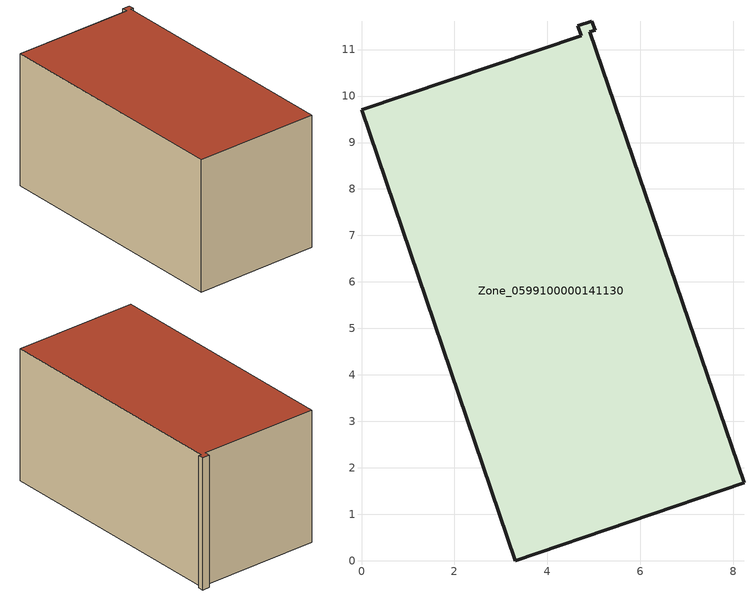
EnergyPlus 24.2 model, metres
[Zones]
Zone_0599100000141130
 floor ground (C_G): 8.23,1.68 3.31,0 0,9.7 4.73,11.3 4.65,11.51 4.95,11.61 5.03,11.42 4.91,11.38 z0
 wall outside (C_F): 5.03,11.42 4.95,11.61 4.65,11.51 4.73,11.3 0,9.7 3.31,0 8.23,1.68 4.91,11.38 5.03,11.42 z0:5.47
 roof outside (C_R): 8.23,1.68 4.91,11.38 5.03,11.42 4.95,11.61 4.65,11.51 4.73,11.3 0,9.7 3.31,0 z5.47
[BUILDING]
Pand.0599100000141130: North Axis=0; Terrain=City; Loads Convergence Tolerance Value=0.04; Temperature Convergence Tolerance Value=0.4; Solar Distribution=FullExterior; Maximum Number of Warmup Days=25; Minimum Number of Warmup Days=1
[Site:Location]
Rotterdam.The.Hague.AP_ZH_NLD Design_Conditions: Latitude=51.96; Longitude=4.45; Time Zone=1; Elevation=-4.5
[SITE:GROUNDTEMPERATURE:BUILDINGSURFACE]
18, 18, 18, 18, 18, 18, 18, 18, 18, 18, 18, 18
[MATERIAL] Thermal Absorptance=0.9; Solar Absorptance=0.7; Visible Absorptance=0.7
Name | Roughness | Thickness | Conductivity | Density | Specific Heat
G.TI.1946-1964 | MediumSmooth | 0.15 | 1 | 540 | 1210
F.TI.1946-1964 | Rough | 0.3 | 0.857143 | 1920 | 840
R.TI.1946-1964 | MediumRough | 0.2 | 0.277778 | 1500 | 1000
[CONSTRUCTION]
C_G: G.TI.1946-1964
C_F: F.TI.1946-1964
C_R: R.TI.1946-1964
[ZONE]
Zone_0599100000141130: Type=1; Multiplier=1; Ceiling Height=Autocalculate; Volume=Autocalculate; Floor Area=autocalculate; Part of Total Floor Area=Yes
[ZONEINFILTRATION:DESIGNFLOWRATE]
Infil_Zone_0599100000141130: Zone or ZoneList or Space or SpaceList=Zone_0599100000141130; Schedule=AlwaysOn; Design Flow Rate Calculation Method=Flow/Area; Flow Rate per Floor Area=0.003; Constant Term Coefficient=1; Temperature Term Coefficient=0; Velocity Term Coefficient=0; Velocity Squared Term Coefficient=0
[HVACTEMPLATE:ZONE:IDEALLOADSAIRSYSTEM]
Zone_0599100000141130: Maximum Heating Supply Air Temperature=50; Minimum Cooling Supply Air Temperature=13; Maximum Heating Supply Air Humidity Ratio=0.0156; Minimum Cooling Supply Air Humidity Ratio=0.0077; Heating Limit=NoLimit; Cooling Limit=NoLimit; Dehumidification Control Type=ConstantSensibleHeatRatio; Cooling Sensible Heat Ratio=0.7; Dehumidification Setpoint=60; Humidification Control Type=None; Humidification Setpoint=30; Outdoor Air Method=None; Outdoor Air Flow Rate per Person=0.00944; Outdoor Air Flow Rate per Zone Floor Area=0; Outdoor Air Flow Rate per Zone=0; Demand Controlled Ventilation Type=None; Outdoor Air Economizer Type=NoEconomizer; Heat Recovery Type=None; Sensible Heat Recovery Effectiveness=0.7; Latent Heat Recovery Effectiveness=0.65
[ZONECONTROL:THERMOSTAT]
ThermostatControl_Zone_0599100000141130: Zone or ZoneList=Zone_0599100000141130; Control Type Schedule=DualSetpointControlType; Control 1=Thermostat_Zone_0599100000141130; Temperature Difference Between Cutout And Setpoint=0
[THERMOSTATSETPOINT:DUALSETPOINT]
Thermostat_Zone_0599100000141130: Heating Setpoint Temperature Schedule=HeatingSetpoint_Zone_0599100000141130; Cooling Setpoint Temperature Schedule=CoolingSetpoint_Zone_0599100000141130
[SCHEDULE:COMPACT]
HeatingSetpoint_Zone_0599100000141130: Through: 12/31, For: AllDays, Until: 24:00, 21
CoolingSetpoint_Zone_0599100000141130: Through: 12/31, For: AllDays, Until: 24:00, 24
DualSetpointControlType: Through: 12/31, For: AllDays, Until: 24:00, 4
AlwaysOn: Through: 12/31, For: AllDays, Until: 24:00, 1
